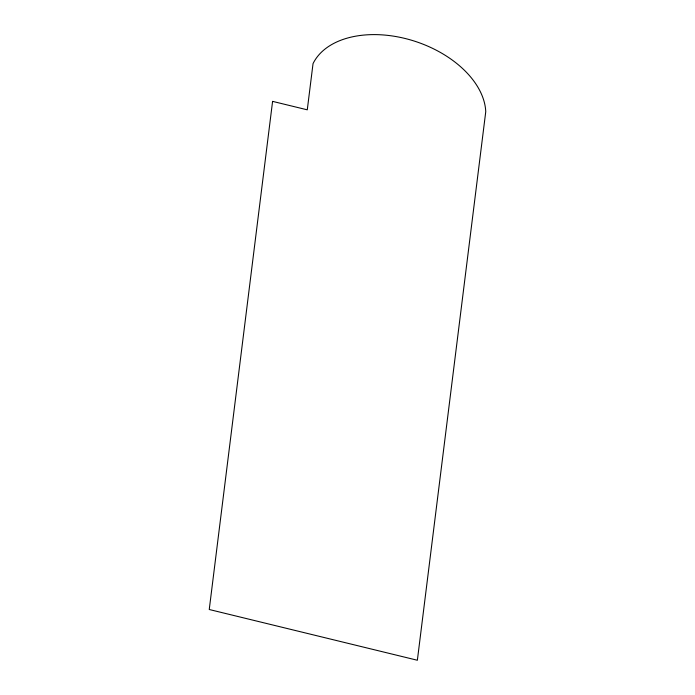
<?xml version="1.0" encoding="UTF-8"?>
<svg xmlns="http://www.w3.org/2000/svg" width="695" height="695" viewBox="0 0 695 695"><rect width="100%" height="100%" fill="white"/><g stroke="black" fill="none" stroke-linecap="round" stroke-linejoin="round"><path stroke-width="1.04" d="M272.588 101.374L209.247 609.506L417.365 660.25L485.753 111.695A91.01 58.38 18.4 0 0 409.19 39.554A91.01 58.38 18.4 0 0 313.037 63.636L307.277 109.827L272.588 101.374"/></g></svg>
